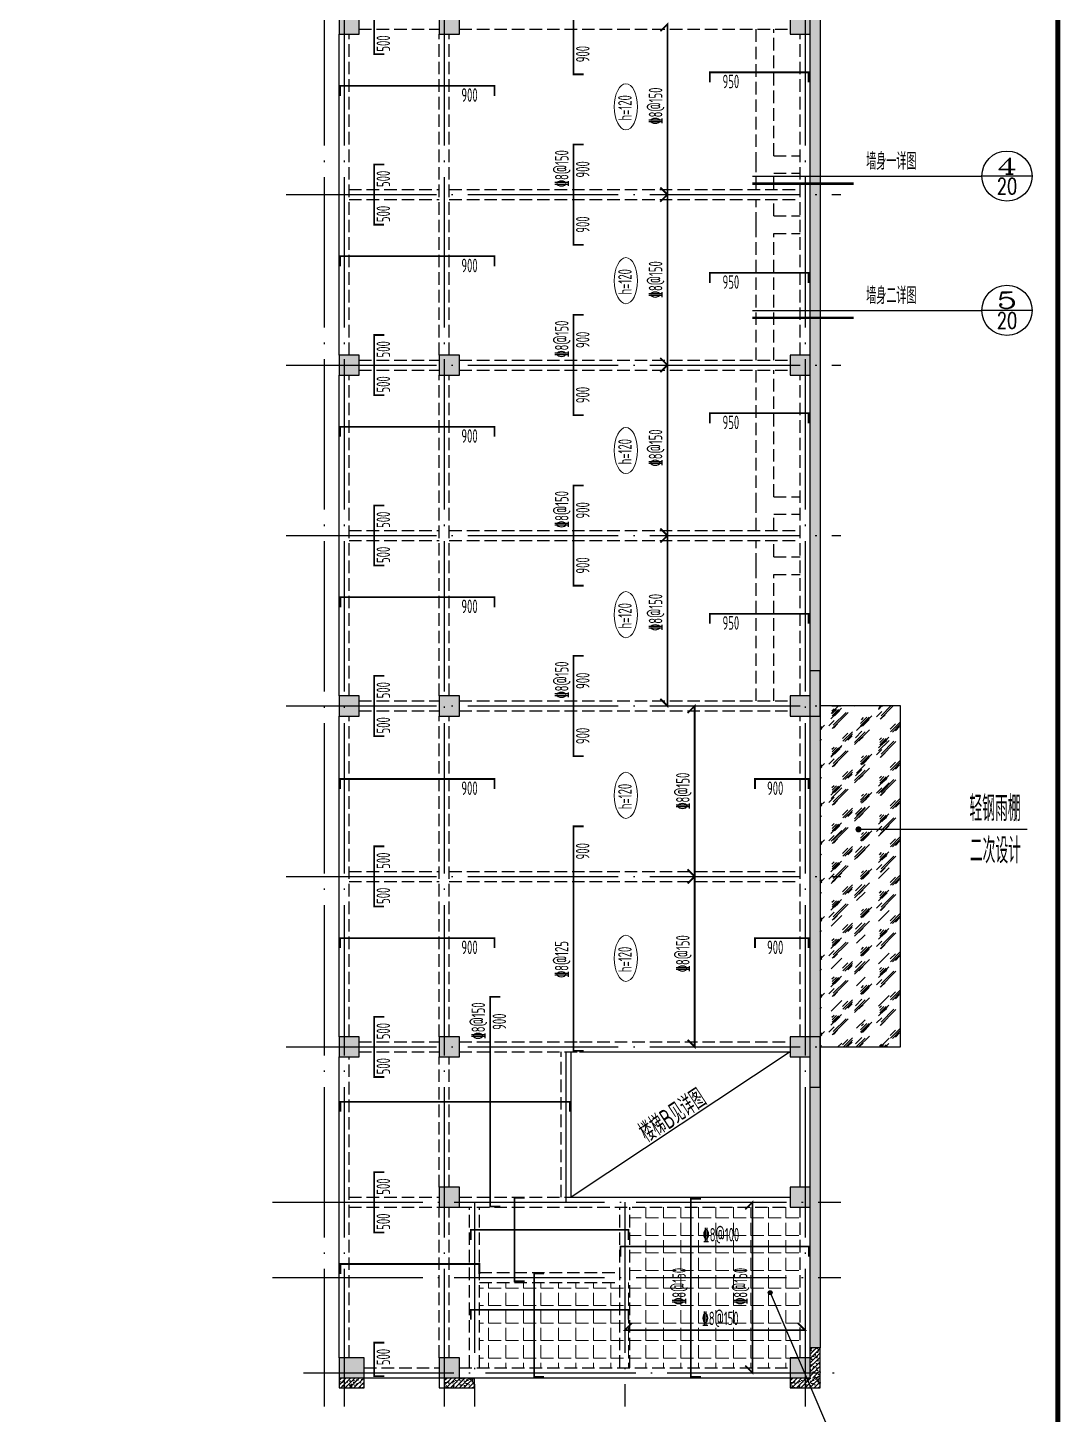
# Model space of a CAD drawing. Extents: x 2506385 to 2810062, y -487803 to -193521.
# Drawn here: x 2662508 to 2683112, y -425201 to -397544 of the extents above; entities that cross this region are included whole.
import ezdxf
from ezdxf.enums import TextEntityAlignment as Align

# ---------------------------------------------------------------- set-up
doc = ezdxf.new("R2010")
doc.units = 0
doc.header["$LTSCALE"] = 1000
doc.header["$MEASUREMENT"] = 0
doc.linetypes.add('DASH', pattern=[0.35, 0.25, -0.1])
doc.linetypes.add('DOTE', pattern=[2.42, 2, -0.2, 0.02, -0.2])
for name, color, linetype in [('$dl$', 255, 'Continuous'), ('DIM_IDEN', 3, 'Continuous'), ('DIM_LEAD', 3, 'Continuous'), ('DOTE', 252, 'DOTE'), ('PUB_TITLE', 4, 'Continuous'), ('WALL', 30, 'Continuous'), ('文字', 7, 'Continuous'), ('柱', 2, 'Continuous'), ('柱涂实', 54, 'Continuous'), ('梁', 4, 'Continuous'), ('梁虚线', 134, 'DASH'), ('楼板正筋文字', 7, 'Continuous'), ('楼板正筋钢筋', 24, 'Continuous'), ('楼板负筋文字', 7, 'Continuous'), ('楼板负筋标注', 94, 'Continuous'), ('楼板负筋钢筋', 1, 'Continuous'), ('零厚板', 7, 'Continuous')]:
    doc.layers.add(name, color=color, linetype=linetype)
doc.layers.add('Z-详图标注', color=3, linetype='Continuous', lineweight=18)
doc.layers.add('查找字符', color=1, linetype='ByLayer', lineweight=18)
doc.styles.add('_TCH_DIM', font='SIMPLEX.shx', dxfattribs={"width": 0.7, "bigfont": 'GBCBIG.shx'})
doc.styles.add('_TCH_LABEL', font='COMPLEX', dxfattribs={"bigfont": 'GBCBIG'})
doc.styles.get("Standard").update_dxf_attribs({"font": 'TSSDENG', "width": 0.7, "bigfont": 'TSSDCHN'})
doc.styles.add('tssd', font='tssdeng.shx', dxfattribs={"width": 0.7, "height": 3, "bigfont": '1hztxt.shx'})
pattern_1 = [(45, (0, 0), (-44.1941738, 44.1941738), []), (50, (0, 0), (179.315046, -15.688034), [18.75, -206.25]), (355, (0, 0), (-34.687833, 188.048033), [15, -165]), (100.4514, (14.94, -1.3), (144.627345, 172.359886), [15.935047, -175.285528]), (46.1842, (0, 50), (266.810262, -41.379754), [28.125, -309.375]), (96.6356, (22.23, 46.55), (233.665676, 243.529468), [23.902572, -262.92825]), (351.1842, (0, 50), (233.665486, 243.52965), [22.5, -247.5]), (21, (25, 37.5), (149.226763, -100.654723), [18.75, -206.25]), (326, (25, 37.5), (60.828833, 181.287511), [15, -165]), (71.4514, (37.44, 29.11), (210.055657, 80.632624), [15.935047, -175.285528]), (37.5, (0, 0), (3.0399638, 83.2234635), [0, -163, 0, -167.5, 0, -165.625]), (7.5, (0, 0), (65.7673844, 98.602928), [0, -95.5, 0, -159.25, 0, -63.125]), (327.5, (-55.75, 0), (133.455609, -5.638718), [0, -62.5, 0, -195, 0, -258.75]), (317.5, (-80.75, 0), (145.7965423, 25.0262456), [0, -81.25, 0, -129.5, 0, -183.75])]

msp = doc.modelspace()

# ---------------------------------------------------------------- hatches: boundary and pattern name
at = {"layer": '$dl$'}
h = msp.add_hatch(dxfattribs=at)
h.set_pattern_fill('玻璃2', color=8, scale=50, style=0)
h.set_pattern_definition([(45, (60, 30), (4e-14, 763.67532), [300, -180, 300, -180, 120, -261.640785]), (45, (45, 45), (4e-14, 763.67532), [240, -300, 180, -180, 210, -231.640785]), (45, (45, 90), (4e-14, 763.67532), [180, -360, 120, -180, 270, -231.640785]), (45, (90, 45), (4e-14, 763.67532), [180, -360, 150, -651.64075]), (45, (135, 90), (4e-14, 763.67532), [90, -450, 60, -741.64075]), (45, (60, 165), (4e-14, 763.67532), [60, -450, 60, -240, 150, -381.640785]), (45, (330, 120), (4e-14, 763.67532), [300, -450, 360, -237.64078]), (45, (330, 75), (4e-14, 763.67532), [420, -300, 450, -177.64078]), (45, (405, 135), (-9e-14, -848.52814), [300, -420, 240, -381.64079]), (45, (360, 225), (4e-14, 763.67532), [150, -600, 180, -411.64079]), (45, (450, 180), (4e-14, 763.67532), [120, -600, 120, -501.64075])])
h.paths.add_polyline_path([(2678320.2, -417873.2), (2679920.2, -417873.2), (2679920.2, -411073.2), (2678320.2, -411073.2)])
h = msp.add_hatch(color=256, dxfattribs=at)
edge = h.paths.add_edge_path()
edge.add_arc((2677322.3, -422775), 38.3, 0, 360)
at = {"layer": 'Z-详图标注'}
h = msp.add_hatch(dxfattribs=at)
h.set_pattern_fill('钢筋混凝土', color=252, scale=25)
h.set_pattern_definition([(45, (-63805.943, 0), (-44.1941738, 44.1941738), []), (50, (-63805.94, 0), (179.315046, -15.688034), [18.75, -206.25]), (355, (-63805.94, 0), (-34.687833, 188.048033), [15, -165]), (100.4514, (-63791, -1.3), (144.627345, 172.359886), [15.935047, -175.285528]), (46.1842, (-63805.94, 50), (266.810262, -41.379754), [28.125, -309.375]), (96.6356, (-63783.7, 46.55), (233.665676, 243.529468), [23.902572, -262.92825]), (351.1842, (-63805.94, 50), (233.665486, 243.52965), [22.5, -247.5]), (21, (-63780.94, 37.5), (149.226763, -100.654723), [18.75, -206.25]), (326, (-63780.94, 37.5), (60.828833, 181.287511), [15, -165]), (71.4514, (-63768.5, 29.11), (210.055657, 80.632624), [15.935047, -175.285528]), (37.5, (-63805.943, 0), (3.0399638, 83.2234635), [0, -163, 0, -167.5, 0, -165.625]), (7.5, (-63805.94, 0), (65.7673844, 98.602928), [0, -95.5, 0, -159.25, 0, -63.125]), (327.5, (-63861.69, 0), (133.455609, -5.638718), [0, -62.5, 0, -195, 0, -258.75]), (317.5, (-63886.69, 0), (145.7965423, 25.0262456), [0, -81.25, 0, -129.5, 0, -183.75])])
h.paths.add_polyline_path([(2668720.2, -424673.2), (2669220.2, -424673.2), (2669220.2, -424473.2), (2668720.2, -424473.2)])
at = {"layer": '查找字符', "linetype": 'ByBlock'}
h = msp.add_hatch(dxfattribs=at)
h.set_pattern_fill('钢筋混凝土', color=252, scale=25)
h.set_pattern_definition(pattern_1)
h.paths.add_polyline_path([(2678120.2, -423873.2), (2678320.2, -423873.2), (2678320.2, -386973.2), (2678120.2, -386973.2)])
at = {"layer": '查找字符'}
h = msp.add_hatch(dxfattribs=at)
h.set_pattern_fill('ANGLE', color=252, scale=100, style=0)
h.set_pattern_definition([(0, (20194.06, 74300), (0, 349.25), [254, -95.25]), (90, (20194.06, 74300), (-349.25, 2e-14), [254, -95.25])])
h.paths.add_polyline_path([(2674520.2, -421073.2), (2674520.2, -422573.2), (2671520.2, -422573.2), (2671520.2, -424273.2), (2677920.2, -424273.2), (2677920.2, -421073.2)])
at = {"layer": '查找字符', "linetype": 'ByBlock'}
h = msp.add_hatch(dxfattribs=at)
h.set_pattern_fill('钢筋混凝土', color=252, scale=25)
h.set_pattern_definition([(45, (0, -36900), (-44.1941738, 44.1941738), []), (50, (0, -36900), (179.315046, -15.688034), [18.75, -206.25]), (355, (0, -36900), (-34.687833, 188.048033), [15, -165]), (100.4514, (14.94, -36901.31), (144.627345, 172.359886), [15.935047, -175.285528]), (46.1842, (0, -36850), (266.810262, -41.379754), [28.125, -309.375]), (96.6356, (22.23, -36853.45), (233.665676, 243.529468), [23.902572, -262.92825]), (351.1842, (0, -36850), (233.665486, 243.52965), [22.5, -247.5]), (21, (25, -36862.5), (149.226763, -100.654723), [18.75, -206.25]), (326, (25, -36862.5), (60.828833, 181.287511), [15, -165]), (71.4514, (37.44, -36870.89), (210.055657, 80.632624), [15.935047, -175.285528]), (37.5, (0, -36900), (3.0399638, 83.2234635), [0, -163, 0, -167.5, 0, -165.625]), (7.5, (0, -36900), (65.7673844, 98.602928), [0, -95.5, 0, -159.25, 0, -63.125]), (327.5, (-55.75, -36900), (133.455609, -5.638718), [0, -62.5, 0, -195, 0, -258.75]), (317.5, (-80.75, -36900), (145.7965423, 25.0262456), [0, -81.25, 0, -129.5, 0, -183.75])])
h.paths.add_polyline_path([(2678120.2, -424473.2), (2678320.2, -424473.2), (2678320.2, -423873.2), (2678120.2, -423873.2)])
h = msp.add_hatch(dxfattribs=at)
h.set_pattern_fill('钢筋混凝土', color=252, scale=25)
h.set_pattern_definition([(45, (-6899.9, 0), (-44.1941738, 44.1941738), []), (50, (-6899.9, 0), (179.315046, -15.688034), [18.75, -206.25]), (355, (-6899.9, 0), (-34.687833, 188.048033), [15, -165]), (100.4514, (-6884.96, -1.3), (144.627345, 172.359886), [15.935047, -175.285528]), (46.1842, (-6899.9, 50), (266.810262, -41.379754), [28.125, -309.375]), (96.6356, (-6877.67, 46.55), (233.665676, 243.529468), [23.902572, -262.92825]), (351.1842, (-6899.9, 50), (233.665486, 243.52965), [22.5, -247.5]), (21, (-6874.9, 37.5), (149.226763, -100.654723), [18.75, -206.25]), (326, (-6874.9, 37.5), (60.828833, 181.287511), [15, -165]), (71.4514, (-6862.46, 29.11), (210.055657, 80.632624), [15.935047, -175.285528]), (37.5, (-6899.9, 0), (3.0399638, 83.2234635), [0, -163, 0, -167.5, 0, -165.625]), (7.5, (-6899.9, 0), (65.7673844, 98.602928), [0, -95.5, 0, -159.25, 0, -63.125]), (327.5, (-6955.65, 0), (133.455609, -5.638718), [0, -62.5, 0, -195, 0, -258.75]), (317.5, (-6980.65, 0), (145.7965423, 25.0262456), [0, -81.25, 0, -129.5, 0, -183.75])])
h.paths.add_polyline_path([(2670820.3, -424673.2), (2671420.3, -424673.2), (2671420.3, -424473.2), (2670820.3, -424473.2)])
h = msp.add_hatch(dxfattribs=at)
h.set_pattern_fill('钢筋混凝土', color=252, scale=25)
h.set_pattern_definition(pattern_1)
h.paths.add_polyline_path([(2677720.2, -424673.2), (2678320.2, -424673.2), (2678320.2, -424473.2), (2677720.2, -424473.2)])

# ---------------------------------------------------------------- linework, layer by layer
at = {"layer": '$dl$'}
msp.add_line((2677322.3, -422775), (2678640.6, -425855.6), dxfattribs=at)
msp.add_circle((2677322.3, -422775), 38.3, dxfattribs=at)
at = {"linetype": 'ByBlock'}
msp.add_line((2678320.2, -388123.2), (2678320.2, -423873.2), dxfattribs=at)
msp.add_lwpolyline([(2678320.2, -417873.2), (2679920.2, -417873.2), (2679920.2, -411073.2), (2678320.2, -411073.2)], dxfattribs=at)
at = {"layer": 'DIM_IDEN', "linetype": 'ByBlock'}
for p, q in [((2676968.3, -400503.3), (2678999.8, -400503.3)), ((2678999.8, -400503.3), (2681548.2, -400503.3)), ((2682548.2, -400503.3), (2681548.2, -400503.3)), ((2676968.3, -403182.4), (2678999.8, -403182.4)), ((2678999.8, -403182.4), (2681548.2, -403182.4)), ((2682548.2, -403182.4), (2681548.2, -403182.4))]:
    msp.add_line(p, q, dxfattribs=at)
at = {"layer": 'DIM_IDEN', "linetype": 'ByBlock', "const_width": 50}
for points in [[(2676968.3, -400653.3), (2678991.8, -400653.3)], [(2676968.3, -403332.4), (2678991.8, -403332.4)]]:
    msp.add_lwpolyline(points, dxfattribs=at)
at = {"layer": 'DIM_IDEN', "linetype": 'ByBlock'}
for centre in [(2682048.2, -400503.3), (2682048.2, -403182.4)]:
    msp.add_circle(centre, 500, dxfattribs=at)
at = {"layer": 'DIM_LEAD', "linetype": 'ByBlock'}
msp.add_line((2679123.5, -413528.5), (2682449.5, -413528.5), dxfattribs=at)
at = {"layer": 'DIM_LEAD', "linetype": 'ByBlock', "const_width": 60}
msp.add_lwpolyline([(2679085.1, -413564.3, 1), (2679085.1, -413504.3, 1)], format="xyb", close=True, dxfattribs=at)
at = {"layer": 'DOTE', "ltscale": 1.5}
for p, q in [((2668420.2, -382373.2), (2668420.2, -425046)), ((2668820.2, -382373.2), (2668820.2, -425046)), ((2670820.2, -382373.2), (2670820.2, -425046)), ((2678020.2, -382373.2), (2678020.2, -425046)), ((2667662.6, -400873.2), (2678734.7, -400873.2)), ((2667662.6, -404273.2), (2678734.7, -404273.2)), ((2667662.6, -407673.2), (2678734.7, -407673.2)), ((2667662.6, -411073.2), (2678734.7, -411073.2)), ((2667662.6, -414473.2), (2678734.7, -414473.2)), ((2667662.6, -417873.2), (2678734.7, -417873.2)), ((2673250.2, -420973.2), (2673250.2, -417873.2)), ((2667389.7, -420973.2), (2678734.7, -420973.2)), ((2671420.2, -420973.2), (2671420.2, -425046)), ((2674420.2, -420973.2), (2674420.2, -425046)), ((2667389.7, -422473.2), (2678734.7, -422473.2)), ((2668009.5, -424373.2), (2678734.7, -424373.2))]:
    msp.add_line(p, q, dxfattribs=at)
at = {"layer": 'PUB_TITLE', "linetype": 'ByBlock', "const_width": 100}
msp.add_lwpolyline([(2643061.7, -378238.7), (2643061.7, -449038.7), (2683061.7, -449038.7), (2683061.7, -378238.7)], close=True, dxfattribs=at)
at = {"layer": 'WALL', "linetype": 'ByBlock'}
for points in [[(2678120.2, -411273.2), (2678320.2, -411273.2), (2678320.2, -410373.2), (2678120.2, -410373.2)], [(2678120.2, -418673.2), (2678320.2, -418673.2), (2678320.2, -417673.2), (2678120.2, -417673.2)], [(2677720.2, -424473.2), (2677720.2, -424673.2), (2678320.2, -424673.2), (2678320.2, -423873.2), (2678120.2, -423873.2)], [(2668720.2, -424473.2), (2668720.2, -424673.2), (2669220.2, -424673.2), (2669220.2, -424473.2)], [(2670720.2, -424473.2), (2670720.2, -424673.2), (2671420.3, -424673.2), (2671420.3, -424473.2)]]:
    msp.add_lwpolyline(points, dxfattribs=at)
at = {"layer": '查找字符', "color": 2}
for centre in [(2674443.3, -399120.5), (2674443.3, -402590.1), (2674443.3, -405979), (2674443.3, -409251.8), (2674443.3, -412856.6), (2674443.3, -416106.7)]:
    msp.add_ellipse(centre, major_axis=(0, 460.2), ratio=0.5021207, dxfattribs=at)
at = {"layer": '柱'}
for points in [[(2669120.2, -397673.2), (2669120.2, -397273.2), (2668720.2, -397273.2), (2668720.2, -397673.2)], [(2671120.2, -397673.2), (2671120.2, -397273.2), (2670720.2, -397273.2), (2670720.2, -397673.2)], [(2678120.2, -397673.2), (2678120.2, -397273.2), (2677720.2, -397273.2), (2677720.2, -397673.2)], [(2669120.2, -404473.2), (2669120.2, -404073.2), (2668720.2, -404073.2), (2668720.2, -404473.2)], [(2671120.2, -404473.2), (2671120.2, -404073.2), (2670720.2, -404073.2), (2670720.2, -404473.2)], [(2678120.2, -404473.2), (2678120.2, -404073.2), (2677720.2, -404073.2), (2677720.2, -404473.2)], [(2669120.2, -411273.2), (2669120.2, -410873.2), (2668720.2, -410873.2), (2668720.2, -411273.2)], [(2671120.2, -411273.2), (2671120.2, -410873.2), (2670720.2, -410873.2), (2670720.2, -411273.2)], [(2678120.2, -411273.2), (2678120.2, -410873.2), (2677720.2, -410873.2), (2677720.2, -411273.2)], [(2669120.2, -418073.2), (2669120.2, -417673.2), (2668720.2, -417673.2), (2668720.2, -418073.2)], [(2671120.2, -418073.2), (2671120.2, -417673.2), (2670720.2, -417673.2), (2670720.2, -418073.2)], [(2678120.2, -418073.2), (2678120.2, -417673.2), (2677720.2, -417673.2), (2677720.2, -418073.2)], [(2671120.2, -421073.2), (2671120.2, -420673.2), (2670720.2, -420673.2), (2670720.2, -421073.2)], [(2678120.2, -421073.2), (2678120.2, -420673.2), (2677720.2, -420673.2), (2677720.2, -421073.2)], [(2669220.2, -424473.2), (2669220.2, -424073.2), (2668720.2, -424073.2), (2668720.2, -424473.2)], [(2671120.2, -424473.2), (2671120.2, -424073.2), (2670720.2, -424073.2), (2670720.2, -424473.2)], [(2678120.2, -424473.2), (2678120.2, -424073.2), (2677720.2, -424073.2), (2677720.2, -424473.2)]]:
    msp.add_lwpolyline(points, close=True, dxfattribs=at)
at = {"layer": '柱涂实'}
for points in [[(2669120.2, -397673.2), (2669120.2, -397273.2), (2668720.2, -397673.2), (2668720.2, -397273.2)], [(2671120.2, -397673.2), (2671120.2, -397273.2), (2670720.2, -397673.2), (2670720.2, -397273.2)], [(2678120.2, -397673.2), (2678120.2, -397273.2), (2677720.2, -397673.2), (2677720.2, -397273.2)], [(2669120.2, -404473.2), (2669120.2, -404073.2), (2668720.2, -404473.2), (2668720.2, -404073.2)], [(2671120.2, -404473.2), (2671120.2, -404073.2), (2670720.2, -404473.2), (2670720.2, -404073.2)], [(2678120.2, -404473.2), (2678120.2, -404073.2), (2677720.2, -404473.2), (2677720.2, -404073.2)], [(2669120.2, -411273.2), (2669120.2, -410873.2), (2668720.2, -411273.2), (2668720.2, -410873.2)], [(2671120.2, -411273.2), (2671120.2, -410873.2), (2670720.2, -411273.2), (2670720.2, -410873.2)], [(2678120.2, -411273.2), (2678120.2, -410873.2), (2677720.2, -411273.2), (2677720.2, -410873.2)], [(2669120.2, -418073.2), (2669120.2, -417673.2), (2668720.2, -418073.2), (2668720.2, -417673.2)], [(2671120.2, -418073.2), (2671120.2, -417673.2), (2670720.2, -418073.2), (2670720.2, -417673.2)], [(2678120.2, -418073.2), (2678120.2, -417673.2), (2677720.2, -418073.2), (2677720.2, -417673.2)], [(2671120.2, -421073.2), (2671120.2, -420673.2), (2670720.2, -421073.2), (2670720.2, -420673.2)], [(2678120.2, -421073.2), (2678120.2, -420673.2), (2677720.2, -421073.2), (2677720.2, -420673.2)], [(2669220.2, -424473.2), (2669220.2, -424073.2), (2668720.2, -424473.2), (2668720.2, -424073.2)], [(2671120.2, -424473.2), (2671120.2, -424073.2), (2670720.2, -424473.2), (2670720.2, -424073.2)], [(2678120.2, -424473.2), (2678120.2, -424073.2), (2677720.2, -424473.2), (2677720.2, -424073.2)]]:
    msp.add_solid(points, dxfattribs=at)
at = {"layer": '梁'}
for p, q in [((2668720.2, -404073.2), (2668720.2, -397673.2)), ((2678120.2, -404073.2), (2678120.2, -397673.2)), ((2668720.2, -410873.2), (2668720.2, -404473.2)), ((2678120.2, -410873.2), (2678120.2, -404473.2)), ((2668720.2, -417673.2), (2668720.2, -411273.2)), ((2678120.2, -417673.2), (2678120.2, -411273.2)), ((2668720.2, -424073.2), (2668720.2, -418073.2)), ((2673350.2, -420873.2), (2673350.2, -417973.2)), ((2673520.2, -417973.2), (2677720.2, -417973.2)), ((2677920.2, -420673.2), (2677920.2, -418073.2)), ((2678120.2, -420673.2), (2678120.2, -418073.2)), ((2673250.2, -420873.2), (2677720.2, -420873.2)), ((2678120.2, -424073.2), (2678120.2, -421073.2)), ((2669220.2, -424473.2), (2670720.2, -424473.2)), ((2671120.2, -424473.2), (2677720.2, -424473.2))]:
    msp.add_line(p, q, dxfattribs=at)
at = {"layer": '梁虚线'}
for p, q in [((2668920.2, -404073.2), (2668920.2, -397673.2)), ((2669120.2, -397573.2), (2670720.2, -397573.2)), ((2670720.2, -404073.2), (2670720.2, -397673.2)), ((2670920.2, -404073.2), (2670920.2, -397673.2)), ((2671120.2, -397573.2), (2677720.2, -397573.2)), ((2677920.2, -404073.2), (2677920.2, -397673.2)), ((2668920.2, -400773.2), (2670720.2, -400773.2)), ((2668920.2, -400973.2), (2670720.2, -400973.2)), ((2670920.2, -400773.2), (2677920.2, -400773.2)), ((2670920.2, -400973.2), (2677920.2, -400973.2)), ((2669120.2, -404173.2), (2670720.2, -404173.2)), ((2671120.2, -404173.2), (2677720.2, -404173.2)), ((2668920.2, -410873.2), (2668920.2, -404473.2)), ((2669120.2, -404373.2), (2670720.2, -404373.2)), ((2670720.2, -410873.2), (2670720.2, -404473.2)), ((2670920.2, -410873.2), (2670920.2, -404473.2)), ((2671120.2, -404373.2), (2677720.2, -404373.2)), ((2677920.2, -410873.2), (2677920.2, -404473.2)), ((2668920.2, -407573.2), (2670720.2, -407573.2)), ((2670920.2, -407573.2), (2677920.2, -407573.2)), ((2668920.2, -407773.2), (2670720.2, -407773.2)), ((2670920.2, -407773.2), (2677920.2, -407773.2)), ((2669120.2, -410973.2), (2670720.2, -410973.2)), ((2671120.2, -410973.2), (2677720.2, -410973.2)), ((2669120.2, -411173.2), (2670720.2, -411173.2)), ((2671120.2, -411173.2), (2677720.2, -411173.2)), ((2668920.2, -417673.2), (2668920.2, -411273.2)), ((2670720.2, -417673.2), (2670720.2, -411273.2)), ((2670920.2, -417673.2), (2670920.2, -411273.2)), ((2677920.2, -417673.2), (2677920.2, -411273.2)), ((2668920.2, -414373.2), (2670720.2, -414373.2)), ((2668920.2, -414573.2), (2670720.2, -414573.2)), ((2670920.2, -414373.2), (2677920.2, -414373.2)), ((2670920.2, -414573.2), (2677920.2, -414573.2)), ((2669120.2, -417773.2), (2670720.2, -417773.2)), ((2671120.2, -417773.2), (2673520.2, -417773.2)), ((2673520.2, -417773.2), (2677720.2, -417773.2)), ((2668920.2, -424073.2), (2668920.2, -418073.2)), ((2669120.2, -417973.2), (2670720.2, -417973.2)), ((2670720.2, -420673.2), (2670720.2, -418073.2)), ((2670920.2, -420673.2), (2670920.2, -418073.2)), ((2671120.2, -417973.2), (2673520.2, -417973.2)), ((2673150.2, -420873.2), (2673150.2, -417973.2)), ((2668920.2, -420873.2), (2670720.2, -420873.2)), ((2671120.2, -420873.2), (2673250.2, -420873.2)), ((2668920.2, -421073.2), (2670720.2, -421073.2)), ((2670720.2, -424073.2), (2670720.2, -421073.2)), ((2670920.2, -424073.2), (2670920.2, -421073.2)), ((2671120.2, -421073.2), (2673520.2, -421073.2)), ((2671320.2, -424273.2), (2671320.2, -421073.2)), ((2671520.2, -424273.2), (2671520.2, -421073.2)), ((2673520.2, -421073.2), (2677720.2, -421073.2)), ((2674320.2, -424273.2), (2674320.2, -421073.2)), ((2674520.2, -424273.2), (2674520.2, -421073.2)), ((2677920.2, -424073.2), (2677920.2, -421073.2)), ((2671520.2, -422373.2), (2674320.2, -422373.2)), ((2671520.2, -422573.2), (2674320.2, -422573.2)), ((2669220.2, -424273.2), (2670720.2, -424273.2)), ((2671120.2, -424273.2), (2677720.2, -424273.2))]:
    msp.add_line(p, q, dxfattribs=at)
at = {"layer": '梁虚线', "color": 5}
for p, q in [((2677045.2, -400273.2), (2677045.2, -397573.2)), ((2677395.2, -400098.2), (2677395.2, -397573.2)), ((2677395.2, -400098.2), (2677920.2, -400098.2)), ((2677045.2, -400773.2), (2677045.2, -400273.2)), ((2677395.2, -400773.2), (2677395.2, -400448.2)), ((2677395.2, -400448.2), (2677920.2, -400448.2)), ((2677045.2, -401473.2), (2677045.2, -400973.2)), ((2677395.2, -401298.2), (2677395.2, -400973.2)), ((2677395.2, -401298.2), (2677920.2, -401298.2)), ((2677045.2, -404173.2), (2677045.2, -401473.2)), ((2677395.2, -404173.2), (2677395.2, -401648.2)), ((2677395.2, -401648.2), (2677920.2, -401648.2)), ((2677045.2, -407073.2), (2677045.2, -404373.2)), ((2677395.2, -406898.2), (2677395.2, -404373.2)), ((2677045.2, -407573.2), (2677045.2, -407073.2)), ((2677395.2, -406898.2), (2677920.2, -406898.2)), ((2677395.2, -407573.2), (2677395.2, -407248.2)), ((2677395.2, -407248.2), (2677920.2, -407248.2)), ((2677045.2, -408273.2), (2677045.2, -407773.2)), ((2677395.2, -408098.2), (2677395.2, -407773.2)), ((2677395.2, -408098.2), (2677920.2, -408098.2)), ((2677045.2, -410973.2), (2677045.2, -408273.2)), ((2677395.2, -410973.2), (2677395.2, -408448.2)), ((2677395.2, -408448.2), (2677920.2, -408448.2))]:
    msp.add_line(p, q, dxfattribs=at)
at = {"layer": '楼板正筋钢筋', "const_width": 35}
for points in [[(2675130.8, -400731.8), (2675272.2, -400873.2), (2675272.2, -397473.2), (2675130.8, -397614.6)], [(2675130.8, -404131.8), (2675272.2, -404273.2), (2675272.2, -400873.2), (2675130.8, -401014.6)], [(2675130.8, -407531.8), (2675272.2, -407673.2), (2675272.2, -404273.2), (2675130.8, -404414.6)], [(2675130.8, -410931.8), (2675272.2, -411073.2), (2675272.2, -407673.2), (2675130.8, -407814.6)], [(2675674.8, -414331.8), (2675816.3, -414473.2), (2675816.2, -411073.2), (2675674.8, -411214.6)], [(2675674.8, -417731.8), (2675816.2, -417873.2), (2675816.2, -414473.2), (2675674.8, -414614.6)], [(2676826.8, -424231.8), (2676968.2, -424373.2), (2676968.2, -420973.2), (2676826.8, -421114.6)], [(2674561.7, -423383.4), (2674420.2, -423524.9), (2678020.2, -423524.9), (2677878.9, -423383.4)]]:
    msp.add_lwpolyline(points, dxfattribs=at)
at = {"layer": '楼板负筋钢筋', "const_width": 35}
for points in [[(2673600.2, -398473.2), (2673400.2, -398473.2), (2673400.2, -396473.2), (2673600.2, -396473.2)], [(2669620.3, -398073.2), (2669420.3, -398073.2), (2669420.3, -396873.2), (2669620.3, -396873.2)], [(2676120.2, -398633.2), (2676120.2, -398433.2), (2678090.2, -398433.2), (2678090.2, -398633.2)], [(2668742.3, -398903.2), (2668742.3, -398703.2), (2671820.3, -398703.2), (2671820.3, -398903.2)], [(2673600.2, -401873.2), (2673400.2, -401873.2), (2673400.2, -399873.2), (2673600.2, -399873.2)], [(2669620.2, -401473.2), (2669420.2, -401473.2), (2669420.3, -400273.2), (2669620.3, -400273.2)], [(2668742.3, -402303.2), (2668742.3, -402103.2), (2671820.3, -402103.2), (2671820.3, -402303.2)], [(2676120.2, -402633.2), (2676120.2, -402433.2), (2678090.2, -402433.2), (2678090.2, -402633.2)], [(2673600.2, -405273.2), (2673400.2, -405273.2), (2673400.2, -403273.2), (2673600.2, -403273.2)], [(2669620.3, -404873.2), (2669420.3, -404873.2), (2669420.3, -403673.2), (2669620.3, -403673.2)], [(2676120.2, -405433.2), (2676120.2, -405233.2), (2678090.2, -405233.2), (2678090.2, -405433.2)], [(2668742.3, -405703.2), (2668742.3, -405503.2), (2671820.3, -405503.2), (2671820.3, -405703.2)], [(2673600.2, -408673.2), (2673400.2, -408673.2), (2673400.2, -406673.2), (2673600.2, -406673.2)], [(2669620.3, -408273.2), (2669420.3, -408273.2), (2669420.3, -407073.2), (2669620.3, -407073.2)], [(2668747, -409103.2), (2668747, -408903.2), (2671820.3, -408903.2), (2671820.3, -409103.2)], [(2676120.2, -409433.2), (2676120.2, -409233.2), (2678090.2, -409233.2), (2678090.2, -409433.2)], [(2673600.2, -412073.2), (2673400.2, -412073.2), (2673400.2, -410073.2), (2673600.2, -410073.2)], [(2669620.3, -411673.2), (2669420.3, -411673.2), (2669420.3, -410473.2), (2669620.3, -410473.2)], [(2668742.3, -412729.6), (2668742.3, -412529.6), (2671820.3, -412529.6), (2671820.3, -412729.6)], [(2677020.3, -412729.6), (2677020.3, -412529.6), (2678090.3, -412529.6), (2678090.3, -412729.6)], [(2673597.8, -417952.7), (2673397.8, -417952.7), (2673397.8, -413473.2), (2673597.8, -413473.2)], [(2669620.2, -415073.2), (2669420.2, -415073.2), (2669420.3, -413873.2), (2669620.3, -413873.2)], [(2668743.6, -415903.2), (2668743.6, -415703.2), (2671820.2, -415703.2), (2671820.2, -415903.2)], [(2677020.3, -415903.2), (2677020.3, -415703.2), (2678090.3, -415703.2), (2678090.3, -415903.2)], [(2671935.2, -421055.8), (2671735.2, -421055.8), (2671735.2, -416873.2), (2671935.2, -416873.2)], [(2669620.3, -418473.2), (2669420.3, -418473.2), (2669420.3, -417273.2), (2669620.3, -417273.2)], [(2668749.6, -419168.2), (2668749.6, -418968.2), (2673323.4, -418968.2), (2673323.4, -419168.2)], [(2669620.3, -421573.2), (2669420.3, -421573.2), (2669420.3, -420373.2), (2669620.3, -420373.2)], [(2672423.3, -422549), (2672223.3, -422549), (2672223.3, -420885.6), (2672423.3, -420885.6)], [(2675940.2, -424455), (2675740.2, -424455), (2675740.2, -420903.2), (2675940.2, -420903.2)], [(2671350.2, -421721.8), (2671350.2, -421521.8), (2674496.3, -421521.8), (2674496.3, -421721.8)], [(2674335.7, -422055.6), (2674335.7, -421855.6), (2678097.5, -421855.6), (2678097.5, -422055.6)], [(2668750.2, -422403.2), (2668750.2, -422203.2), (2671518.4, -422203.2), (2671518.4, -422403.2)], [(2672812.4, -424455), (2672612.4, -424455), (2672612.4, -422394.7), (2672812.4, -422394.7)], [(2671350.2, -423317.3), (2671350.2, -423117.3), (2674496.3, -423117.3), (2674496.3, -423317.3)], [(2669620.3, -424443.2), (2669420.3, -424443.2), (2669420.3, -423773.2), (2669620.3, -423773.2)]]:
    msp.add_lwpolyline(points, dxfattribs=at)
at = {"layer": '零厚板'}
msp.add_line((2677720.3, -417973.2), (2673350.3, -420873.2), dxfattribs=at)

# ---------------------------------------------------------------- texts
at = {"layer": 'DIM_IDEN', "color": 7, "linetype": 'ByBlock', "style": '_TCH_DIM', "width": 0.7}
for s, p in [('墙身一详图', (2679239.2, -400375.9)), ('墙身二详图', (2679239.2, -403055.1))]:
    msp.add_text(s, height=337.59, dxfattribs=at).set_placement(p)
at = {"layer": 'DIM_IDEN', "color": 7, "linetype": 'ByBlock', "style": '_TCH_LABEL'}
for s, height, width, p, p2 in [('4', 322, 1.640625, (2681847, -400463), (2682249.5, -400463)), ('20', 321.99, 0.772059, (2681847, -400865.5), (2682249.5, -400865.5)), ('5', 322, 1.875, (2681847, -403142.2), (2682249.5, -403142.2)), ('20', 321.99, 0.772059, (2681847, -403544.7), (2682249.5, -403544.7))]:
    msp.add_text(s, height=height, dxfattribs=dict(at, width=width)).set_placement(p, p2, align=Align.FIT)
at = {"layer": 'DIM_LEAD', "color": 7, "linetype": 'ByBlock', "style": '_TCH_DIM', "width": 0.7}
for s, p in [('轻钢雨棚', (2681299, -413371)), ('二次设计', (2681306.8, -414211))]:
    msp.add_text(s, height=506.38, dxfattribs=at).set_placement(p)
at = {"layer": '文字', "style": 'tssd', "width": 0.65}
msp.add_text('楼梯B见详图', height=400, rotation=33.20603, dxfattribs=at).set_placement((2674877.5, -419800.2))
at = {"layer": '楼板正筋文字', "width": 0.6}
for p in [(2675170.7, -399471.9), (2675170.7, -402936.2), (2675170.7, -406291.3), (2675170.7, -409572.3), (2675714.7, -413138.3), (2675714.7, -416380.4), (2675638.6, -423015.7), (2676866.6, -423015.7)]:
    msp.add_text('%%1328@150', height=270, rotation=90, dxfattribs=at).set_placement(p)
msp.add_text('%%1328@150', height=270, dxfattribs=at).set_placement((2675958.7, -423423.3))
at = {"layer": '楼板负筋文字', "color": 2, "width": 0.6}
for p in [(2674559.1, -399397.1), (2674559.1, -402866.6), (2674559.1, -406255.6), (2674559.1, -409528.3), (2674559.1, -413133.2), (2674559.1, -416383.3)]:
    msp.add_text('h=120', height=270, rotation=90, dxfattribs=at).set_placement(p)
at = {"layer": '楼板负筋文字', "width": 0.6}
for s, p in [('%%1328@150', (2673298.6, -400720.7)), ('%%1328@150', (2673298.6, -404120.7)), ('%%1328@150', (2673298.6, -407520.7)), ('%%1328@150', (2673298.6, -410920.7)), ('%%1328@125', (2673296.2, -416496)), ('%%1328@150', (2671633.6, -417720.7))]:
    msp.add_text(s, height=270, rotation=90, dxfattribs=at).set_placement(p)
msp.add_text('%%1328@100', height=270, dxfattribs=at).set_placement((2675977, -421754))
at = {"layer": '楼板负筋标注', "width": 0.6}
for s, p in [('500', (2669738.7, -398020.7)), ('900', (2673718.6, -398233.2)), ('500', (2669738.7, -400720.7)), ('900', (2673718.6, -400533.2)), ('500', (2669738.6, -401420.7)), ('900', (2673718.6, -401633.2)), ('900', (2673718.6, -403933.2)), ('500', (2669738.7, -404120.7)), ('500', (2669738.7, -404820.7)), ('900', (2673718.6, -405033.2)), ('900', (2673718.6, -407333.2)), ('500', (2669738.7, -407520.7)), ('500', (2669738.7, -408220.7)), ('900', (2673718.6, -408433.2)), ('900', (2673718.6, -410733.2)), ('500', (2669738.7, -410920.7)), ('500', (2669738.7, -411620.7)), ('900', (2673718.6, -411833.2)), ('500', (2669738.7, -414320.7)), ('900', (2673716.2, -414133.2)), ('500', (2669738.6, -415020.7)), ('900', (2672053.6, -417533.2)), ('500', (2669738.7, -417720.7)), ('500', (2669738.7, -418420.7)), ('500', (2669738.7, -420820.7)), ('500', (2669738.7, -421520.7)), ('500', (2669738.7, -424220.7))]:
    msp.add_text(s, height=270, rotation=90, dxfattribs=at).set_placement(p)
for s, p in [('950', (2676372.7, -398751.6)), ('900', (2671160.3, -399021.6)), ('900', (2671160.3, -402421.6)), ('950', (2676372.7, -402751.6)), ('950', (2676372.7, -405551.6)), ('900', (2671160.3, -405821.6)), ('900', (2671160.3, -409221.6)), ('950', (2676372.7, -409551.6)), ('900', (2671160.3, -412848)), ('900', (2677260.2, -412848)), ('900', (2671160.2, -416021.6)), ('900', (2677260.2, -416021.6))]:
    msp.add_text(s, height=270, dxfattribs=at).set_placement(p)

doc.saveas('drawing.dxf')
